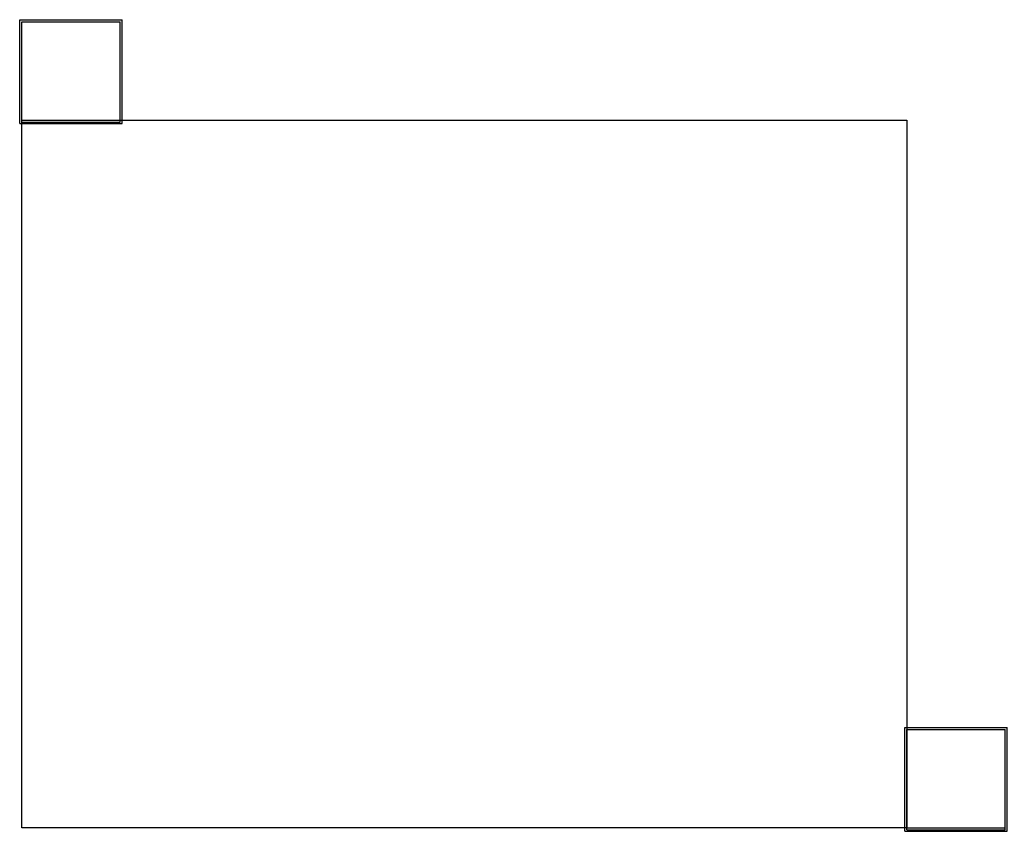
# Model space of a CAD drawing. Units: millimetres at full size, sheet at 1:100. Extents: x -15586 to 1490, y -9672 to 4368.
import ezdxf

# ---------------------------------------------------------------- set-up
doc = ezdxf.new("R2010")
doc.units = ezdxf.units.MM
doc.header["$LTSCALE"] = 100
doc.layers.add('0-0', color=7, linetype='Continuous')

msp = doc.modelspace()

# ---------------------------------------------------------------- linework, layer by layer
at = {"layer": '0-0'}
for p, q in [((-15586, 2572.7), (-15586, 4367.7)), ((-15586, 4367.7), (-13816, 4367.7)), ((-15551, 2595.7), (-15551, 4332.7)), ((-15551, 4332.7), (-13851, 4332.7)), ((-13851, 2595.7), (-13851, 4332.7)), ((-13816, 2572.7), (-13816, 4367.7)), ((-15586, 2572.7), (-13816, 2572.7)), ((-15551, 2632.7), (-13851, 2632.7)), ((-15551, 2595.7), (-13851, 2595.7)), ((-279.9, -9672.2), (-279.9, -7877.2)), ((-279.9, -7877.2), (1490.1, -7877.2)), ((-244.9, -9649.2), (-244.9, -7912.2)), ((-244.9, -7912.2), (1455.1, -7912.2)), ((1455.1, -9649.2), (1455.1, -7912.2)), ((1490.1, -9672.2), (1490.1, -7877.2)), ((-279.9, -9672.2), (1490.1, -9672.2)), ((-244.9, -9612.2), (1455.1, -9612.2)), ((-244.9, -9649.2), (1455.1, -9649.2))]:
    msp.add_line(p, q, dxfattribs=at)
msp.add_lwpolyline([(-15551, 2632.7), (-244.9, 2632.7), (-244.9, -9612.2), (-15551, -9612.2)], close=True, dxfattribs=at)

doc.saveas('drawing.dxf')
